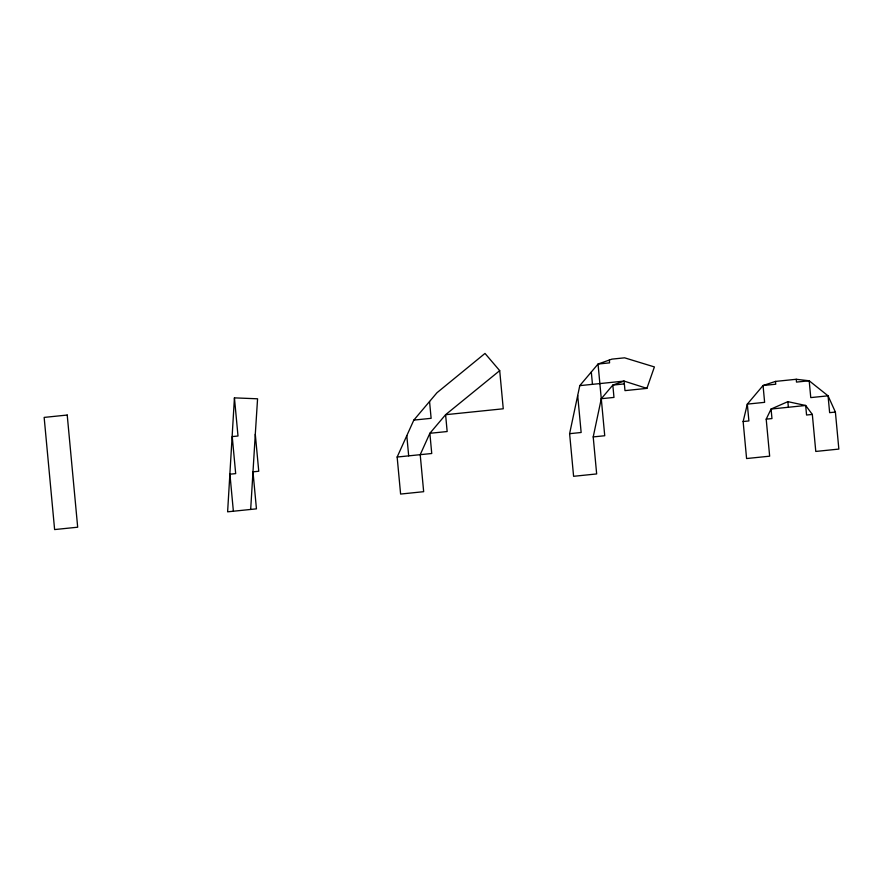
<?xml version="1.0" encoding="UTF-8"?>
<svg xmlns="http://www.w3.org/2000/svg" width="883" height="883" viewBox="0 0 883 883"><rect width="100%" height="100%" fill="white"/><g stroke="black" fill="none" stroke-linecap="round" stroke-linejoin="round"><path stroke-width="1.32" d="M234.436 397.869L227.615 511.82L256.445 508.851L252.991 471.842L258.752 471.246L255.297 434.237L257.571 398.796L234.436 397.869L238.002 436.014L232.229 436.599L235.684 473.619L229.922 474.204L233.377 511.224M250.673 509.447L255.297 434.237M646.897 388.377L624.093 381.092L612.824 385.087L601.29 398.719L593.21 436.919L596.665 473.939L573.597 476.301L569.612 433.685L579.778 385.639L598.045 364.039L611.919 359.127L624.601 357.825L654.402 366.931L646.897 388.377L624.976 390.628L624.093 381.092L579.778 385.639M743.133 421.533L747.327 404.116L763.055 385.518L775.484 381.412L796.245 379.282L809.192 380.783L828.055 395.827L835.395 412.063L838.85 449.083L815.782 451.445L812.327 414.425L805.671 405.485L787.846 401.655L771.08 409.039L766.201 419.16L769.656 456.18L746.588 458.542L743.133 421.533L748.894 420.937L747.327 404.116L764.623 402.339L763.055 385.518L775.749 384.215L775.484 381.412M397.151 457.041L413.829 420.098L436.964 392.736L484.999 353.432L499.701 370.65L503.255 408.785L445.595 414.701L429.866 433.299L420.209 454.679L423.663 491.688L400.606 494.061L397.151 457.041L431.743 453.498L429.866 433.299L447.162 431.533L445.595 414.701L499.701 370.65M624.347 383.895L612.824 385.087L613.972 397.416L601.29 398.719M413.829 420.098L431.125 418.321L429.557 401.5M569.612 433.685L581.146 432.493L577.692 395.485M593.21 436.919L604.734 435.738L598.045 364.039L609.579 362.858L609.314 360.043M766.201 419.16L771.963 418.575L771.08 409.039L805.671 405.485L806.565 415.021L812.327 414.425M835.395 412.063L829.634 412.659L828.055 395.827L810.76 397.604L809.192 380.783L796.499 382.085L796.245 379.282M787.846 401.655L788.376 407.262M591.312 372.008L592.46 384.337M406.798 435.672L408.686 455.86M67.218 415.043L44.15 417.405L54.614 529.568L77.682 527.206L67.218 415.043"/></g></svg>
